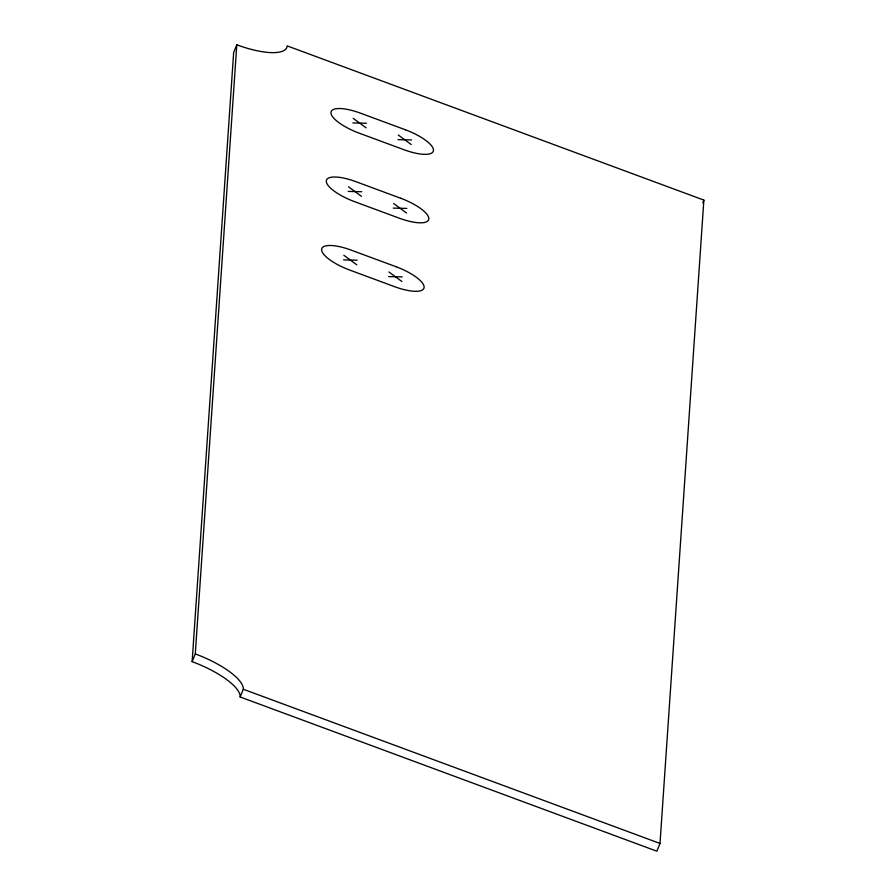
<?xml version="1.0" encoding="UTF-8"?>
<svg xmlns="http://www.w3.org/2000/svg" width="896" height="896" viewBox="0 0 896 896"><rect width="100%" height="100%" fill="white"/><g stroke="black" fill="none" stroke-linecap="round" stroke-linejoin="round"><path stroke-width="1.34" d="M192.136 661.651L233.654 52.539L236.802 44.8A52.707 16.386 22.1 0 0 287.168 45.886L703.864 200.11L660.005 843.461L656.858 851.2L240.162 696.976A52.707 16.386 22.1 0 0 192.136 661.651L195.283 653.923L236.802 44.8M240.162 696.976L243.309 689.248A52.707 16.386 22.1 0 0 195.283 653.923M702.822 202.686L703.864 200.11M352.878 122.942L366.442 123.234M397.981 139.642L411.544 139.933M348.219 191.419L361.771 191.722M393.31 208.118L406.874 208.41M343.549 259.907L357.112 260.198M388.64 276.595L402.203 276.886M243.309 689.248L660.005 843.461M398.294 135.027L411.23 144.536M353.203 118.339L366.128 127.848M393.624 203.504L406.56 213.013M348.533 186.816L361.458 196.325M388.954 271.981L401.89 281.501M343.862 255.293L356.787 264.802M405.44 129.797L360.349 113.109A30.744 9.554 22.1 0 0 330.96 112.47A30.744 9.554 22.1 0 0 358.982 133.078L404.085 149.766A30.744 9.554 22.1 0 0 433.462 150.405A30.744 9.554 22.1 0 0 405.44 129.797M400.77 198.274L355.678 181.586A30.744 9.554 22.1 0 0 326.301 180.947A30.744 9.554 22.1 0 0 354.312 201.555L399.414 218.243A30.744 9.554 22.1 0 0 428.792 218.882A30.744 9.554 22.1 0 0 400.77 198.274M396.11 266.75L351.008 250.062A30.744 9.554 22.1 0 0 321.63 249.424A30.744 9.554 22.1 0 0 349.642 270.032L394.744 286.731A30.744 9.554 22.1 0 0 424.122 287.358A30.744 9.554 22.1 0 0 396.11 266.75"/></g></svg>
